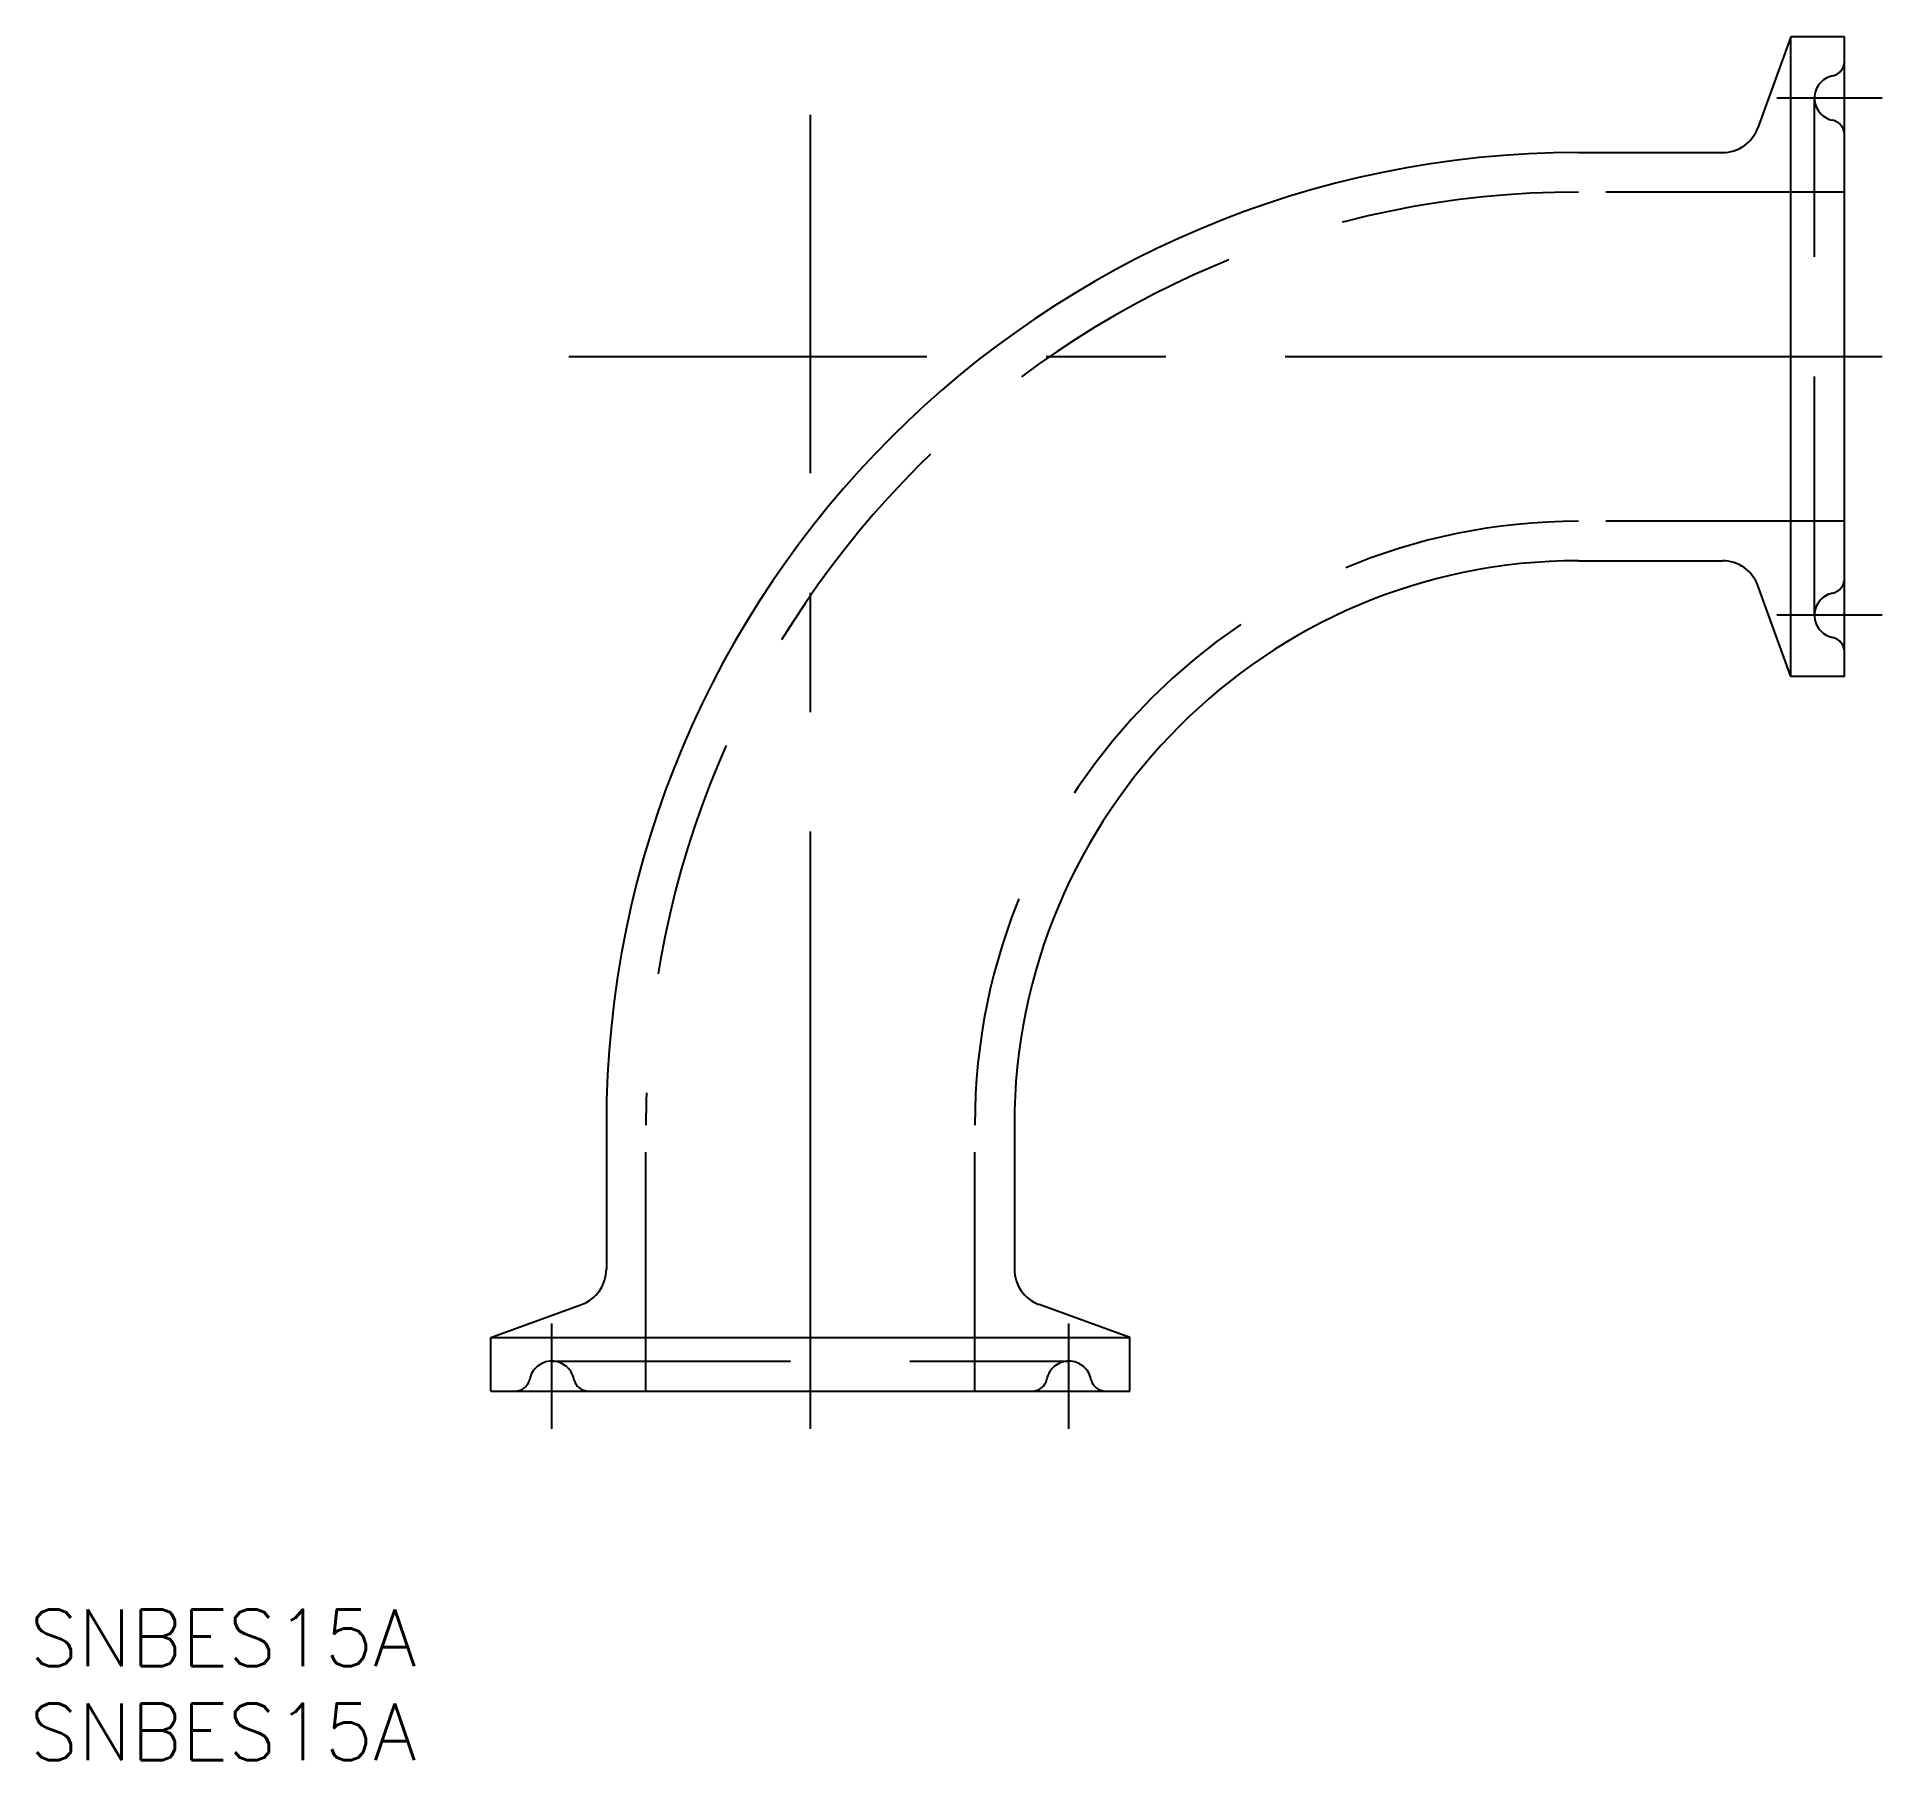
# Model space of a CAD drawing. Extents: x -41.1 to 57, y -19.6 to 72.
import ezdxf

# ---------------------------------------------------------------- set-up
doc = ezdxf.new("R2010")
doc.units = 0
doc.linetypes.add('CENTER', pattern=[50.8, 31.75, -6.35, 6.35, -6.35])
doc.linetypes.add('DASHED', pattern=[19.05, 12.7, -6.35])
doc.layers.get('0').update_dxf_attribs({"linetype": 'CONTINUOUS'})
doc.layers.add('CENTER', color=1, linetype='CENTER')
doc.styles.get("Standard").update_dxf_attribs({"font": 'txt.shx', "height": 3, "bigfont": 'bigfont.shx'})

msp = doc.modelspace()

# ---------------------------------------------------------------- linework, layer by layer
at = {"color": 7, "linetype": 'CONTINUOUS'}
for p, q in [((52.15, 72), (50.391, 67.166)), ((52.15, 38), (52.15, 72)), ((55, 72), (52.15, 72)), ((55, 38), (55, 72)), ((40.85, 65.85), (48.511, 65.85)), ((40.85, 44.15), (48.511, 44.15)), ((52.15, 38), (50.391, 42.834)), ((55, 38), (52.15, 38)), ((-10.85, 14.15), (-10.85, 6.489)), ((10.85, 14.15), (10.85, 6.489)), ((-17, 2.85), (-12.166, 4.609)), ((17, 2.85), (12.166, 4.609)), ((-17, 2.85), (17, 2.85)), ((-17, 0), (-17, 2.85)), ((17, 0), (17, 2.85)), ((-17, 0), (17, 0))]:
    msp.add_line(p, q, dxfattribs=at)
at = {"color": 3, "linetype": 'DASHED'}
for p, q in [((53.4, 41.25), (53.4, 68.75)), ((55, 63.75), (40.85, 63.75)), ((55, 46.25), (40.85, 46.25)), ((-8.75, 0), (-8.75, 14.15)), ((8.75, 0), (8.75, 14.15)), ((-13.75, 1.6), (13.75, 1.6))]:
    msp.add_line(p, q, dxfattribs=at)
for centre, radius, start, end in [((54.2, 70.71), 0.8, 281.53696, 360), ((54.6, 68.75), 1.2, 101.53696, 258.46304), ((54.2, 66.79), 0.8, 360, 78.46304), ((40.85, 14.15), 49.6, 90, 180), ((40.85, 14.15), 32.1, 90, 180), ((54.2, 43.21), 0.8, 281.53696, 0), ((54.6, 41.25), 1.2, 101.53696, 258.46304), ((54.2, 39.29), 0.8, 0, 78.46304), ((-13.75, 0.4), 1.2, 11.53696, 168.46304), ((13.75, 0.4), 1.2, 11.53696, 168.46304), ((-15.71, 0.8), 0.8, 270, 348.46304), ((-11.79, 0.8), 0.8, 191.53696, 270), ((11.79, 0.8), 0.8, 270, 348.46304), ((15.71, 0.8), 0.8, 191.53696, 270)]:
    msp.add_arc(centre, radius, start, end, dxfattribs=at)
at = {"color": 7, "linetype": 'CONTINUOUS'}
for centre, radius, start, end in [((48.511, 67.85), 2, 270, 340), ((40.85, 14.15), 51.7, 90, 180), ((40.85, 14.15), 30, 90, 180), ((48.511, 42.15), 2, 20, 90), ((-12.85, 6.489), 2, 290, 0), ((12.85, 6.489), 2, 180, 250)]:
    msp.add_arc(centre, radius, start, end, dxfattribs=at)
at = {"layer": 'CENTER', "color": 1, "linetype": 'CENTER'}
for p, q in [((57, 68.75), (51.4, 68.75)), ((0, -2), (0, 67.85)), ((57, 55), (-12.85, 55)), ((57, 41.25), (51.4, 41.25)), ((-13.75, -2), (-13.75, 3.6)), ((13.75, -2), (13.75, 3.6))]:
    msp.add_line(p, q, dxfattribs=at)

# ---------------------------------------------------------------- texts
at = {"color": 7, "linetype": 'CONTINUOUS'}
for p in [(-41.52, -14.613), (-41.52, -19.613)]:
    msp.add_text('SNBES15A', height=3, dxfattribs=at).set_placement(p)

doc.saveas('drawing.dxf')
